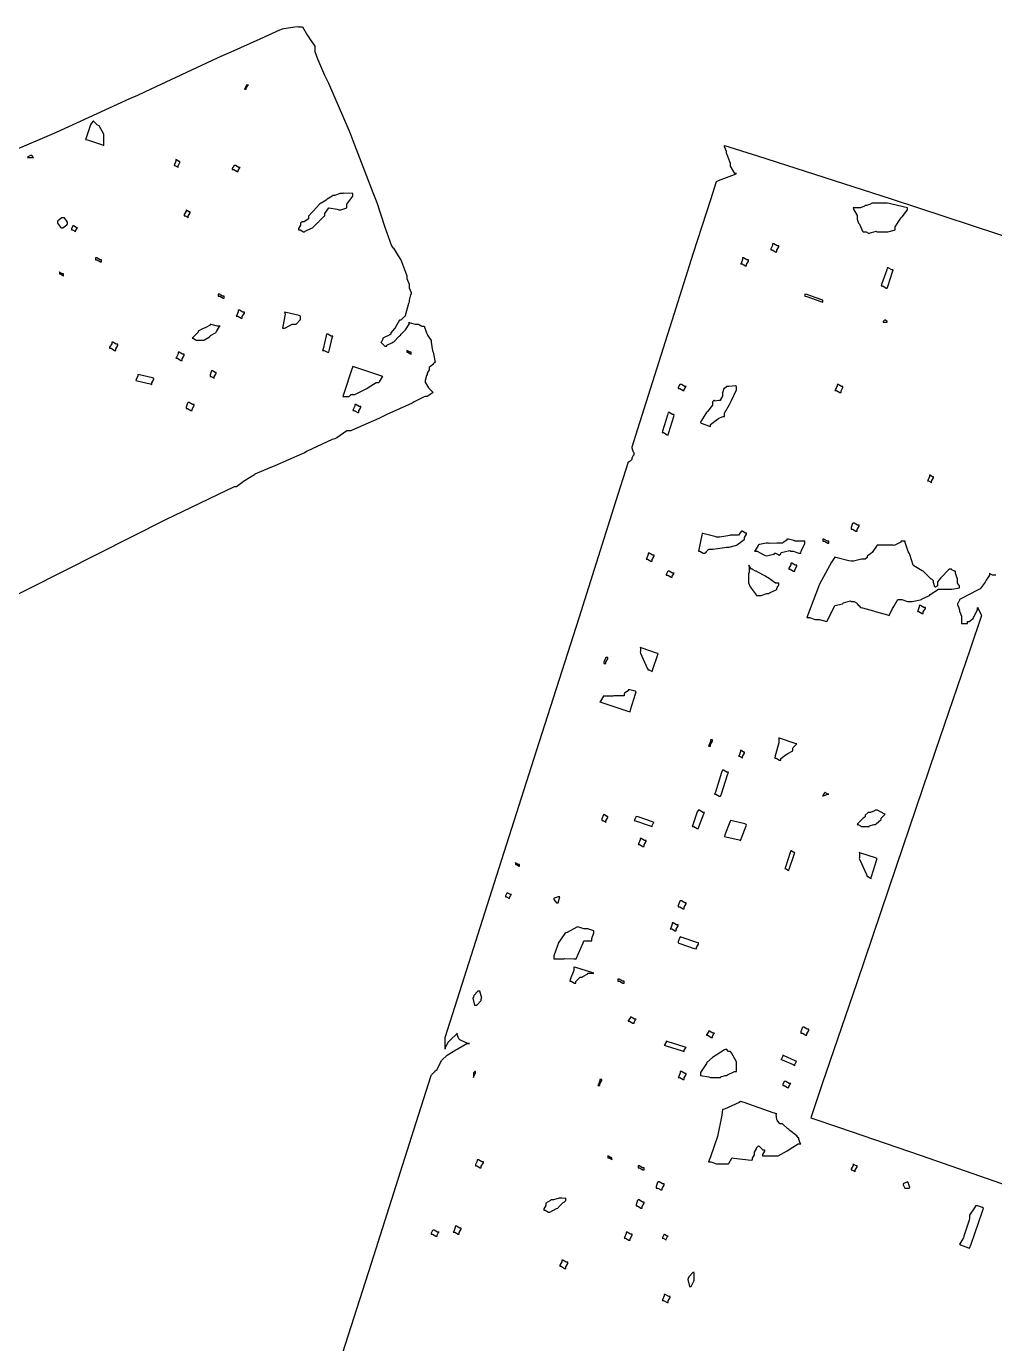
# Model space of a CAD drawing. Extents: x 54 to 303, y 49 to 296.
# Drawn here: x 267.85 to 284.85, y 259.63 to 282.76 of the extents above; entities that cross this region are included whole.
import ezdxf

# ---------------------------------------------------------------- set-up
doc = ezdxf.new("R2010")
doc.units = 0
doc.header["$MEASUREMENT"] = 0

msp = doc.modelspace()

# ---------------------------------------------------------------- linework, layer by layer
at = {"color": 7}
for points in [[(267.62, 280.578), (268.128, 280.795), (268.252, 280.847), (268.374, 280.901), (269.663, 281.491), (269.805, 281.553), (269.937, 281.614), (271.206, 282.206), (271.322, 282.258), (271.445, 282.312), (271.952, 282.54), (272.3, 282.699), (272.344, 282.715), (272.371, 282.725), (272.6, 282.761), (272.627, 282.751), (272.661, 282.751), (272.696, 282.751), (272.785, 282.603), (272.803, 282.575), (272.82, 282.549), (272.91, 282.41), (272.91, 282.363), (272.91, 282.32), (272.962, 282.192), (273.085, 281.905), (273.12, 281.833), (273.155, 281.763), (273.508, 280.935), (273.543, 280.847), (273.578, 280.759), (273.932, 279.841), (273.968, 279.753), (274.002, 279.665), (274.139, 279.233), (274.257, 278.907), (274.285, 278.871), (274.293, 278.863), (274.407, 278.686), (274.425, 278.658), (274.434, 278.632), (274.522, 278.395), (274.531, 278.378), (274.531, 278.334), (274.567, 278.234), (274.567, 278.201), (274.567, 278.167), (274.602, 278.087), (274.602, 278.059), (274.592, 278.043), (274.567, 277.95), (274.567, 277.919), (274.557, 277.893), (274.505, 277.698), (274.497, 277.672), (274.487, 277.664), (274.434, 277.61), (274.425, 277.6), (274.399, 277.6), (274.329, 277.478), (274.321, 277.46), (274.311, 277.452), (274.249, 277.379), (274.249, 277.354), (274.231, 277.345), (274.116, 277.293), (274.108, 277.283), (274.108, 277.267), (274.081, 277.223), (274.072, 277.213), (274.081, 277.205), (274.134, 277.152), (274.144, 277.143), (274.179, 277.143), (274.179, 277.161), (274.267, 277.205), (274.285, 277.213), (274.301, 277.223), (274.391, 277.319), (274.391, 277.319), (274.391, 277.319), (274.425, 277.345), (274.425, 277.354), (274.434, 277.363), (274.487, 277.416), (274.497, 277.424), (274.505, 277.434), (274.567, 277.533), (274.567, 277.566), (274.584, 277.557), (274.676, 277.53), (274.708, 277.53), (274.734, 277.53), (274.793, 277.496), (274.814, 277.496), (274.83, 277.496), (274.875, 277.381), (274.884, 277.354), (274.893, 277.337), (274.954, 277.245), (274.954, 277.213), (274.954, 277.213), (274.981, 277.064), (274.99, 277.037), (274.998, 277.011), (275.026, 276.86), (275.026, 276.86), (275.016, 276.86), (274.99, 276.834), (274.99, 276.824), (274.981, 276.816), (274.92, 276.771), (274.92, 276.754), (274.92, 276.728), (274.884, 276.669), (274.884, 276.648), (274.875, 276.631), (274.85, 276.539), (274.85, 276.508), (274.858, 276.499), (274.91, 276.411), (274.92, 276.401), (274.928, 276.393), (274.99, 276.331), (274.99, 276.331), (274.99, 276.331), (274.884, 276.261), (274.85, 276.261), (274.832, 276.253), (274.654, 276.164), (274.638, 276.155), (274.62, 276.146), (274.179, 275.944), (274.108, 275.908), (274.037, 275.874), (273.57, 275.67), (273.543, 275.66), (273.473, 275.66), (273.297, 275.537), (273.262, 275.519), (273.218, 275.503), (272.777, 275.3), (272.733, 275.273), (272.689, 275.256), (272.212, 275.044), (272.168, 275.026), (272.124, 275.008), (271.859, 274.894), (271.851, 274.884), (271.841, 274.876), (271.691, 274.788), (271.675, 274.778), (271.657, 274.762), (271.537, 274.673), (271.498, 274.673), (270.29, 274.092), (258.356, 268.068)], [(272.996, 258.193), (273.906, 261.039), (274.693, 263.513), (274.954, 264.337), (274.963, 264.346), (275.016, 264.399), (275.026, 264.407), (275.026, 264.416), (275.06, 264.443), (275.06, 264.443), (275.06, 264.443), (275.121, 264.567), (275.131, 264.583), (275.139, 264.601), (275.237, 264.69), (275.237, 264.69), (275.237, 264.69), (275.386, 264.787), (275.413, 264.796), (275.439, 264.813), (275.579, 264.9), (275.626, 264.9), (275.59, 264.9), (275.572, 264.91), (275.457, 264.964), (275.449, 264.972), (275.439, 264.982), (275.413, 265.053), (275.413, 265.077), (275.404, 265.068), (275.289, 264.954), (275.273, 264.936), (275.255, 264.92), (275.203, 264.827), (275.203, 264.796), (275.203, 264.849), (275.203, 264.968), (275.203, 265.006), (275.415, 265.683), (276.06, 267.71), (276.806, 270.039), (277.554, 272.375), (278.198, 274.416), (278.412, 275.096), (278.412, 275.106), (278.448, 275.131), (278.448, 275.131), (278.456, 275.131), (278.482, 275.159), (278.482, 275.167), (278.482, 275.185), (278.509, 275.229), (278.518, 275.237), (278.518, 275.273), (278.509, 275.282), (278.482, 275.355), (278.482, 275.379), (278.583, 275.693), (278.882, 276.633), (279.224, 277.708), (279.564, 278.783), (279.864, 279.722), (279.965, 280.035), (279.999, 280.053), (280.282, 280.159), (280.318, 280.176), (280.29, 280.176), (280.212, 280.308), (280.212, 280.352), (280.202, 280.38), (280.15, 280.52), (280.142, 280.529), (280.142, 280.565), (280.106, 280.644), (280.106, 280.671), (280.687, 280.486), (283.034, 279.731), (285.379, 278.959)], [(284.868, 273.12), (284.832, 273.12), (284.814, 273.12), (284.77, 273.148), (284.762, 273.156), (284.762, 273.122), (284.7, 273.032), (284.692, 273.014), (284.682, 272.998), (284.594, 272.883), (284.585, 272.874), (284.55, 272.857), (284.267, 272.715), (284.233, 272.697), (284.233, 272.681), (284.207, 272.637), (284.198, 272.627), (284.198, 272.591), (284.207, 272.583), (284.233, 272.51), (284.233, 272.485), (284.241, 272.477), (284.269, 272.405), (284.269, 272.38), (284.269, 272.354), (284.269, 272.295), (284.269, 272.274), (284.295, 272.274), (284.354, 272.274), (284.375, 272.274), (284.375, 272.308), (284.401, 272.308), (284.47, 272.362), (284.479, 272.38), (284.488, 272.398), (284.551, 272.518), (284.551, 272.557), (284.559, 272.539), (284.612, 272.425), (284.621, 272.415), (284.419, 271.822), (283.814, 270.044), (283.121, 268.005), (282.428, 265.966), (281.824, 264.188), (281.623, 263.595), (282.107, 263.43), (283.56, 262.931), (285.221, 262.352)]]:
    msp.add_lwpolyline(points, dxfattribs=at)
for points in [[(271.675, 281.657), (271.709, 281.657), (271.709, 281.675), (271.735, 281.721), (271.745, 281.729), (271.709, 281.729), (271.709, 281.711), (271.683, 281.667), (271.675, 281.657)], [(268.887, 280.775), (268.921, 280.767), (269.169, 280.688), (269.205, 280.671), (269.205, 280.705), (269.205, 280.732), (269.205, 280.792), (269.205, 280.811), (269.205, 280.865), (269.125, 281.015), (269.099, 281.023), (269.089, 281.033), (269.037, 281.085), (269.029, 281.094), (269.019, 281.094), (268.993, 281.058), (268.993, 281.058), (268.975, 281.032), (268.895, 280.803), (268.887, 280.775)], [(267.935, 280.494), (267.917, 280.494), (267.873, 280.468), (267.865, 280.458), (267.865, 280.458), (267.899, 280.458), (267.899, 280.458), (267.917, 280.458), (267.971, 280.458), (267.971, 280.458), (267.971, 280.458), (267.944, 280.49), (267.935, 280.494)], [(270.44, 280.318), (270.456, 280.318), (270.5, 280.291), (270.51, 280.282), (270.51, 280.309), (270.545, 280.369), (270.545, 280.388), (270.527, 280.388), (270.483, 280.414), (270.474, 280.422), (270.474, 280.396), (270.448, 280.336), (270.44, 280.318)], [(271.463, 280.246), (271.489, 280.246), (271.548, 280.212), (271.569, 280.212), (271.569, 280.23), (271.593, 280.274), (271.603, 280.282), (271.577, 280.282), (271.518, 280.318), (271.498, 280.318), (271.489, 280.309), (271.463, 280.263), (271.463, 280.246)], [(273.579, 279.823), (273.579, 279.823), (273.419, 279.833), (273.403, 279.823), (273.359, 279.823), (273.26, 279.789), (273.226, 279.789), (273.217, 279.78), (273.129, 279.727), (273.12, 279.717), (273.111, 279.709), (273.022, 279.656), (273.014, 279.647), (272.996, 279.638), (272.882, 279.516), (272.874, 279.506), (272.864, 279.498), (272.803, 279.425), (272.803, 279.4), (272.803, 279.383), (272.723, 279.33), (272.697, 279.33), (272.688, 279.33), (272.661, 279.304), (272.661, 279.294), (272.661, 279.268), (272.627, 279.208), (272.627, 279.188), (272.653, 279.188), (272.712, 279.153), (272.733, 279.153), (272.741, 279.163), (272.856, 279.215), (272.874, 279.224), (272.882, 279.233), (272.97, 279.321), (272.98, 279.33), (272.988, 279.339), (273.076, 279.428), (273.086, 279.436), (273.086, 279.472), (273.156, 279.576), (273.156, 279.576), (273.156, 279.576), (273.305, 279.55), (273.333, 279.54), (273.367, 279.54), (273.473, 279.576), (273.473, 279.576), (273.473, 279.638), (273.579, 279.777), (273.579, 279.823)], [(270.617, 279.436), (270.633, 279.436), (270.677, 279.41), (270.687, 279.4), (270.687, 279.428), (270.721, 279.487), (270.721, 279.506), (270.703, 279.506), (270.659, 279.532), (270.651, 279.54), (270.651, 279.514), (270.617, 279.456), (270.617, 279.436)], [(282.435, 279.4), (282.435, 279.374), (282.459, 279.304), (282.469, 279.294), (282.477, 279.286), (282.529, 279.163), (282.539, 279.153), (282.575, 279.153), (282.592, 279.153), (282.636, 279.127), (282.645, 279.117), (282.645, 279.127), (282.769, 279.163), (282.787, 279.153), (282.787, 279.153), (282.892, 279.153), (282.928, 279.153), (282.972, 279.153), (283.086, 279.18), (283.104, 279.188), (283.104, 279.242), (283.192, 279.374), (283.21, 279.4), (283.227, 279.418), (283.317, 279.538), (283.317, 279.576), (283.317, 279.576), (283.042, 279.638), (282.998, 279.647), (282.962, 279.656), (282.698, 279.656), (282.681, 279.647), (282.671, 279.638), (282.598, 279.612), (282.575, 279.612), (282.565, 279.604), (282.492, 279.576), (282.469, 279.576), (282.441, 279.576), (282.382, 279.576), (282.363, 279.576), (282.371, 279.55), (282.435, 279.438), (282.435, 279.4)], [(268.5, 279.4), (268.472, 279.4), (268.402, 279.348), (268.394, 279.33), (268.394, 279.304), (268.446, 279.233), (268.464, 279.224), (268.49, 279.224), (268.56, 279.277), (268.57, 279.294), (268.57, 279.321), (268.516, 279.4), (268.5, 279.4)], [(268.64, 279.188), (268.657, 279.188), (268.701, 279.163), (268.71, 279.153), (268.71, 279.171), (268.737, 279.215), (268.746, 279.224), (268.728, 279.224), (268.684, 279.251), (268.676, 279.26), (268.666, 279.26), (268.64, 279.206), (268.64, 279.188)], [(280.917, 278.835), (280.943, 278.835), (281.003, 278.801), (281.023, 278.801), (281.023, 278.828), (281.058, 278.887), (281.058, 278.907), (281.03, 278.907), (280.971, 278.941), (280.952, 278.941), (280.952, 278.915), (280.917, 278.856), (280.917, 278.835)], [(269.063, 278.658), (269.089, 278.658), (269.149, 278.624), (269.169, 278.624), (269.169, 278.658), (269.142, 278.658), (269.083, 278.694), (269.063, 278.694), (269.063, 278.694), (269.063, 278.658), (269.063, 278.658)], [(280.388, 278.588), (280.414, 278.588), (280.474, 278.554), (280.494, 278.554), (280.494, 278.58), (280.529, 278.639), (280.529, 278.658), (280.501, 278.658), (280.442, 278.694), (280.422, 278.694), (280.422, 278.668), (280.396, 278.598), (280.388, 278.588)], [(268.428, 278.412), (268.446, 278.412), (268.49, 278.387), (268.5, 278.378), (268.5, 278.412), (268.482, 278.412), (268.436, 278.439), (268.428, 278.448), (268.428, 278.448), (268.428, 278.422), (268.428, 278.412)], [(282.858, 278.201), (282.884, 278.201), (282.943, 278.165), (282.964, 278.165), (282.972, 278.193), (283.059, 278.448), (283.068, 278.482), (283.042, 278.482), (282.983, 278.518), (282.964, 278.518), (282.954, 278.483), (282.866, 278.227), (282.858, 278.201)], [(271.216, 278.025), (271.242, 278.025), (271.301, 277.989), (271.322, 277.989), (271.322, 278.025), (271.294, 278.025), (271.235, 278.059), (271.216, 278.059), (271.216, 278.059), (271.216, 278.034), (271.216, 278.025)], [(281.517, 278.025), (281.551, 278.016), (281.798, 277.928), (281.833, 277.919), (281.833, 277.953), (281.798, 277.963), (281.551, 278.051), (281.517, 278.059), (281.517, 278.059), (281.517, 278.034), (281.517, 278.025)], [(271.533, 277.672), (271.559, 277.672), (271.618, 277.636), (271.639, 277.636), (271.639, 277.664), (271.675, 277.723), (271.675, 277.742), (271.647, 277.742), (271.588, 277.777), (271.569, 277.777), (271.569, 277.75), (271.541, 277.69), (271.533, 277.672)], [(272.344, 277.46), (272.38, 277.46), (272.397, 277.469), (272.517, 277.53), (272.557, 277.53), (272.583, 277.53), (272.661, 277.61), (272.661, 277.636), (272.661, 277.672), (272.635, 277.682), (272.407, 277.734), (272.38, 277.742), (272.389, 277.708), (272.353, 277.487), (272.344, 277.46)], [(271.074, 277.53), (271.074, 277.513), (270.986, 277.469), (270.969, 277.46), (270.951, 277.452), (270.863, 277.406), (270.863, 277.39), (270.853, 277.381), (270.765, 277.293), (270.757, 277.283), (270.774, 277.283), (270.818, 277.257), (270.827, 277.247), (270.862, 277.247), (270.941, 277.247), (270.969, 277.247), (270.977, 277.257), (271.064, 277.311), (271.074, 277.319), (271.082, 277.329), (271.17, 277.381), (271.18, 277.39), (271.188, 277.399), (271.241, 277.487), (271.25, 277.496), (271.206, 277.496), (271.092, 277.522), (271.074, 277.53)], [(282.964, 277.566), (282.964, 277.575), (282.936, 277.6), (282.928, 277.6), (282.918, 277.6), (282.892, 277.575), (282.892, 277.566), (282.892, 277.566), (282.964, 277.566), (282.964, 277.566)], [(269.31, 277.107), (269.336, 277.107), (269.396, 277.071), (269.416, 277.071), (269.416, 277.099), (269.452, 277.158), (269.452, 277.177), (269.425, 277.177), (269.365, 277.213), (269.346, 277.213), (269.346, 277.187), (269.31, 277.128), (269.31, 277.107)], [(273.05, 277.071), (273.076, 277.071), (273.135, 277.037), (273.156, 277.037), (273.164, 277.064), (273.217, 277.293), (273.226, 277.319), (273.199, 277.319), (273.14, 277.354), (273.12, 277.354), (273.111, 277.327), (273.058, 277.099), (273.05, 277.071)], [(270.474, 276.931), (270.5, 276.931), (270.56, 276.895), (270.581, 276.895), (270.581, 276.922), (270.617, 276.982), (270.617, 277.001), (270.589, 277.001), (270.529, 277.037), (270.51, 277.037), (270.51, 277.011), (270.483, 276.949), (270.474, 276.931)], [(274.531, 277.037), (274.548, 277.037), (274.592, 277.011), (274.602, 277.001), (274.602, 277.037), (274.584, 277.037), (274.54, 277.063), (274.531, 277.071), (274.531, 277.071), (274.531, 277.046), (274.531, 277.037)], [(271.074, 276.614), (271.092, 276.614), (271.136, 276.587), (271.146, 276.578), (271.146, 276.605), (271.18, 276.665), (271.18, 276.684), (271.162, 276.684), (271.118, 276.71), (271.11, 276.718), (271.1, 276.71), (271.074, 276.638), (271.074, 276.614)], [(273.403, 276.261), (273.429, 276.261), (273.488, 276.261), (273.509, 276.261), (273.517, 276.261), (273.543, 276.287), (273.543, 276.295), (273.614, 276.295), (273.79, 276.385), (273.826, 276.401), (273.852, 276.419), (273.991, 276.508), (274.038, 276.508), (274.046, 276.517), (274.099, 276.605), (274.108, 276.614), (274.055, 276.631), (273.631, 276.772), (273.579, 276.79), (273.561, 276.738), (273.419, 276.315), (273.403, 276.261)], [(269.769, 276.542), (269.795, 276.534), (270.024, 276.481), (270.051, 276.472), (270.051, 276.499), (270.087, 276.558), (270.087, 276.578), (270.06, 276.587), (269.831, 276.64), (269.805, 276.648), (269.805, 276.622), (269.777, 276.56), (269.769, 276.542)], [(279.294, 276.401), (279.32, 276.401), (279.379, 276.365), (279.4, 276.365), (279.4, 276.383), (279.426, 276.429), (279.436, 276.437), (279.408, 276.437), (279.349, 276.472), (279.33, 276.472), (279.32, 276.472), (279.294, 276.419), (279.294, 276.401)], [(282.046, 276.365), (282.072, 276.365), (282.131, 276.331), (282.152, 276.331), (282.152, 276.359), (282.186, 276.418), (282.186, 276.437), (282.16, 276.437), (282.101, 276.472), (282.082, 276.472), (282.082, 276.445), (282.054, 276.383), (282.046, 276.365)], [(280.142, 276.437), (280.142, 276.429), (280.106, 276.401), (280.106, 276.401), (280.096, 276.401), (280.07, 276.323), (280.07, 276.295), (280.07, 276.269), (280.035, 276.21), (280.035, 276.189), (280.008, 276.189), (279.937, 276.181), (279.929, 276.189), (279.92, 276.189), (279.893, 276.164), (279.893, 276.155), (279.893, 276.111), (279.805, 275.996), (279.789, 275.978), (279.779, 275.962), (279.691, 275.82), (279.683, 275.802), (279.699, 275.794), (279.841, 275.741), (279.859, 275.732), (279.859, 275.767), (279.981, 275.864), (279.999, 275.872), (280.008, 275.882), (280.081, 275.908), (280.106, 275.908), (280.106, 275.97), (280.194, 276.12), (280.212, 276.155), (280.228, 276.19), (280.318, 276.377), (280.318, 276.437), (280.3, 276.447), (280.18, 276.437), (280.142, 276.437)], [(270.651, 276.049), (270.677, 276.049), (270.736, 276.013), (270.757, 276.013), (270.757, 276.04), (270.793, 276.1), (270.793, 276.119), (270.765, 276.119), (270.706, 276.155), (270.687, 276.155), (270.677, 276.146), (270.651, 276.073), (270.651, 276.049)], [(273.579, 276.013), (273.605, 276.013), (273.665, 275.978), (273.685, 275.978), (273.685, 276.006), (273.72, 276.065), (273.72, 276.085), (273.693, 276.085), (273.634, 276.119), (273.615, 276.119), (273.615, 276.093), (273.587, 276.031), (273.579, 276.013)], [(279.011, 275.626), (279.038, 275.626), (279.097, 275.59), (279.117, 275.59), (279.126, 275.626), (279.214, 275.908), (279.224, 275.942), (279.196, 275.942), (279.137, 275.978), (279.117, 275.978), (279.108, 275.934), (279.02, 275.653), (279.011, 275.626)], [(283.669, 274.778), (283.686, 274.778), (283.73, 274.753), (283.74, 274.744), (283.74, 274.771), (283.774, 274.83), (283.774, 274.85), (283.756, 274.85), (283.712, 274.876), (283.704, 274.884), (283.704, 274.858), (283.677, 274.788), (283.669, 274.778)], [(282.328, 273.932), (282.355, 273.932), (282.414, 273.896), (282.435, 273.896), (282.435, 273.924), (282.469, 273.983), (282.469, 274.002), (282.441, 274.002), (282.382, 274.038), (282.363, 274.038), (282.353, 274.03), (282.328, 273.957), (282.328, 273.932)], [(279.647, 273.543), (279.673, 273.543), (279.732, 273.509), (279.753, 273.509), (279.761, 273.509), (279.789, 273.535), (279.789, 273.543), (279.797, 273.543), (279.823, 273.571), (279.823, 273.579), (279.902, 273.579), (280.106, 273.607), (280.142, 273.615), (280.186, 273.615), (280.3, 273.641), (280.318, 273.649), (280.334, 273.659), (280.449, 273.747), (280.458, 273.756), (280.458, 273.783), (280.494, 273.842), (280.494, 273.862), (280.476, 273.862), (280.431, 273.888), (280.422, 273.896), (280.405, 273.896), (280.361, 273.844), (280.352, 273.826), (280.317, 273.826), (280.238, 273.826), (280.212, 273.826), (280.202, 273.818), (280.024, 273.792), (279.965, 273.792), (279.937, 273.801), (279.725, 273.853), (279.717, 273.862), (279.707, 273.827), (279.655, 273.571), (279.647, 273.543)], [(281.517, 273.72), (281.473, 273.72), (281.373, 273.72), (281.34, 273.72), (281.322, 273.729), (281.23, 273.756), (281.2, 273.756), (281.2, 273.739), (281.136, 273.695), (281.128, 273.685), (281.102, 273.685), (281.043, 273.685), (281.023, 273.685), (281.023, 273.685), (280.898, 273.677), (280.881, 273.685), (280.837, 273.685), (280.721, 273.659), (280.705, 273.649), (280.695, 273.641), (280.643, 273.553), (280.635, 273.543), (280.679, 273.543), (280.784, 273.483), (280.811, 273.473), (280.837, 273.465), (280.978, 273.492), (280.988, 273.509), (281.004, 273.509), (281.048, 273.483), (281.058, 273.473), (281.066, 273.473), (281.094, 273.5), (281.094, 273.509), (281.102, 273.518), (281.252, 273.553), (281.27, 273.543), (281.314, 273.543), (281.413, 273.509), (281.446, 273.509), (281.455, 273.545), (281.517, 273.677), (281.517, 273.72)], [(281.553, 272.38), (281.597, 272.38), (281.696, 272.344), (281.729, 272.344), (281.773, 272.344), (281.905, 272.308), (281.905, 272.308), (281.905, 272.308), (281.966, 272.434), (281.976, 272.451), (281.984, 272.469), (282.046, 272.591), (282.046, 272.591), (282.046, 272.591), (282.177, 272.619), (282.186, 272.627), (282.195, 272.637), (282.319, 272.671), (282.328, 272.661), (282.363, 272.661), (282.381, 272.661), (282.425, 272.637), (282.435, 272.627), (282.435, 272.619), (282.459, 272.591), (282.469, 272.591), (282.469, 272.583), (282.495, 272.557), (282.505, 272.557), (282.531, 272.548), (282.724, 272.495), (282.751, 272.485), (282.777, 272.477), (282.97, 272.425), (282.998, 272.415), (282.998, 272.415), (283.059, 272.539), (283.068, 272.557), (283.077, 272.574), (283.15, 272.697), (283.174, 272.697), (283.218, 272.697), (283.318, 272.661), (283.351, 272.661), (283.403, 272.661), (283.545, 272.689), (283.563, 272.697), (283.58, 272.707), (283.694, 272.759), (283.704, 272.767), (283.72, 272.785), (283.866, 272.874), (283.916, 272.874), (283.916, 272.874), (284.021, 272.874), (284.056, 272.874), (284.1, 272.874), (284.233, 272.901), (284.233, 272.91), (284.233, 272.944), (284.223, 272.944), (284.198, 272.98), (284.198, 272.98), (284.198, 272.98), (284.198, 273.014), (284.198, 273.014), (284.198, 273.05), (284.198, 273.05), (284.163, 273.156), (284.163, 273.19), (284.145, 273.19), (284.1, 273.218), (284.092, 273.226), (284.056, 273.226), (284.038, 273.218), (283.924, 273.096), (283.916, 273.086), (283.906, 273.078), (283.846, 273.004), (283.846, 272.98), (283.846, 272.944), (283.846, 272.936), (283.81, 272.91), (283.81, 272.91), (283.8, 272.919), (283.774, 272.991), (283.774, 273.014), (283.774, 273.024), (283.748, 273.05), (283.74, 273.05), (283.73, 273.06), (283.606, 273.182), (283.597, 273.19), (283.58, 273.2), (283.429, 273.288), (283.421, 273.297), (283.421, 273.297), (283.359, 273.483), (283.351, 273.509), (283.333, 273.536), (283.271, 273.711), (283.281, 273.72), (283.245, 273.72), (283.21, 273.72), (283.2, 273.703), (283.086, 273.641), (283.068, 273.649), (282.998, 273.649), (282.84, 273.649), (282.787, 273.649), (282.787, 273.649), (282.698, 273.518), (282.681, 273.509), (282.671, 273.5), (282.611, 273.455), (282.611, 273.439), (282.611, 273.43), (282.575, 273.403), (282.575, 273.403), (282.513, 273.403), (282.374, 273.367), (282.328, 273.367), (282.292, 273.377), (282.062, 273.43), (282.046, 273.439), (281.984, 273.351), (281.772, 272.963), (281.597, 272.504), (281.553, 272.38)], [(281.833, 273.72), (281.86, 273.72), (281.919, 273.685), (281.94, 273.685), (281.94, 273.72), (281.912, 273.72), (281.853, 273.756), (281.833, 273.756), (281.833, 273.72)], [(278.73, 273.403), (278.757, 273.403), (278.814, 273.367), (278.835, 273.367), (278.835, 273.395), (278.871, 273.454), (278.871, 273.473), (278.843, 273.473), (278.784, 273.509), (278.765, 273.509), (278.765, 273.483), (278.739, 273.412), (278.73, 273.403)], [(280.529, 273.156), (280.529, 273.122), (280.529, 273.042), (280.529, 273.014), (280.529, 272.988), (280.555, 272.919), (280.565, 272.91), (280.573, 272.892), (280.661, 272.777), (280.671, 272.767), (280.705, 272.767), (280.749, 272.767), (280.848, 272.803), (280.881, 272.803), (280.898, 272.813), (281.014, 272.865), (281.023, 272.874), (281.023, 272.892), (281.048, 272.936), (281.058, 272.944), (281.058, 272.98), (281.004, 272.98), (280.873, 273.078), (280.847, 273.086), (280.829, 273.104), (280.679, 273.182), (280.671, 273.19), (280.653, 273.19), (280.607, 273.218), (280.599, 273.226), (280.581, 273.226), (280.537, 273.288), (280.529, 273.297), (280.537, 273.28), (280.537, 273.166), (280.529, 273.156)], [(281.234, 273.226), (281.26, 273.226), (281.319, 273.19), (281.34, 273.19), (281.34, 273.218), (281.376, 273.278), (281.376, 273.297), (281.348, 273.297), (281.289, 273.333), (281.27, 273.333), (281.27, 273.306), (281.234, 273.247), (281.234, 273.226)], [(279.083, 273.12), (279.109, 273.12), (279.167, 273.086), (279.188, 273.086), (279.188, 273.104), (279.214, 273.148), (279.224, 273.156), (279.196, 273.156), (279.137, 273.19), (279.117, 273.19), (279.108, 273.182), (279.083, 273.137), (279.083, 273.12)], [(283.493, 272.485), (283.519, 272.485), (283.577, 272.451), (283.597, 272.451), (283.597, 272.478), (283.633, 272.537), (283.633, 272.557), (283.606, 272.557), (283.547, 272.591), (283.527, 272.591), (283.527, 272.565), (283.501, 272.495), (283.493, 272.485)], [(278.624, 271.779), (278.632, 271.753), (278.747, 271.49), (278.765, 271.463), (278.781, 271.463), (278.825, 271.436), (278.835, 271.427), (278.843, 271.454), (278.932, 271.711), (278.941, 271.745), (278.914, 271.755), (278.658, 271.843), (278.624, 271.851), (278.632, 271.843), (278.632, 271.789), (278.624, 271.779)], [(277.989, 271.569), (278.025, 271.569), (278.025, 271.596), (278.059, 271.655), (278.059, 271.675), (278.025, 271.675), (278.015, 271.666), (277.989, 271.593), (277.989, 271.569)], [(278.412, 271.11), (278.412, 271.093), (278.35, 271.049), (278.342, 271.04), (278.342, 271.004), (278.298, 271.004), (278.198, 271.004), (278.165, 271.004), (278.147, 270.995), (277.997, 270.995), (277.989, 271.004), (277.979, 270.995), (277.927, 270.907), (277.919, 270.897), (277.971, 270.881), (278.394, 270.739), (278.448, 270.721), (278.456, 270.757), (278.544, 271.04), (278.554, 271.074), (278.536, 271.084), (278.442, 271.11), (278.412, 271.11)], [(279.823, 270.122), (279.859, 270.122), (279.859, 270.149), (279.893, 270.208), (279.893, 270.228), (279.859, 270.228), (279.859, 270.202), (279.831, 270.131), (279.823, 270.122)], [(280.988, 269.911), (281.014, 269.911), (281.073, 269.875), (281.094, 269.875), (281.094, 269.903), (281.19, 269.973), (281.2, 269.981), (281.216, 269.991), (281.304, 270.036), (281.304, 270.051), (281.304, 270.087), (281.313, 270.097), (281.366, 270.149), (281.376, 270.158), (281.348, 270.167), (281.092, 270.255), (281.058, 270.264), (281.058, 270.176), (280.996, 269.947), (280.988, 269.911)], [(280.352, 269.945), (280.369, 269.945), (280.413, 269.921), (280.422, 269.911), (280.422, 269.937), (280.458, 269.996), (280.458, 270.015), (280.44, 270.015), (280.396, 270.043), (280.388, 270.051), (280.388, 270.025), (280.361, 269.955), (280.352, 269.945)], [(279.929, 269.276), (279.955, 269.276), (280.015, 269.24), (280.035, 269.24), (280.052, 269.284), (280.158, 269.619), (280.176, 269.663), (280.148, 269.663), (280.089, 269.699), (280.07, 269.699), (280.052, 269.655), (279.946, 269.311), (279.929, 269.276)], [(281.833, 269.24), (281.842, 269.25), (281.915, 269.276), (281.94, 269.276), (281.922, 269.276), (281.878, 269.302), (281.869, 269.31), (281.86, 269.302), (281.833, 269.256), (281.833, 269.24)], [(277.953, 268.817), (277.971, 268.817), (278.015, 268.791), (278.025, 268.781), (278.025, 268.809), (278.059, 268.868), (278.059, 268.887), (278.041, 268.887), (277.997, 268.914), (277.989, 268.923), (277.979, 268.914), (277.953, 268.841), (277.953, 268.817)], [(278.518, 268.817), (278.544, 268.809), (278.799, 268.72), (278.835, 268.71), (278.835, 268.728), (278.861, 268.773), (278.871, 268.781), (278.843, 268.791), (278.588, 268.879), (278.554, 268.887), (278.554, 268.887), (278.526, 268.826), (278.518, 268.817)], [(279.54, 268.71), (279.567, 268.71), (279.626, 268.676), (279.647, 268.676), (279.655, 268.702), (279.743, 268.931), (279.753, 268.957), (279.725, 268.957), (279.666, 268.993), (279.647, 268.993), (279.629, 268.967), (279.549, 268.738), (279.54, 268.71)], [(282.751, 268.993), (282.742, 268.985), (282.669, 268.957), (282.645, 268.957), (282.627, 268.957), (282.575, 268.905), (282.575, 268.887), (282.575, 268.879), (282.539, 268.853), (282.539, 268.853), (282.529, 268.844), (282.443, 268.756), (282.435, 268.746), (282.451, 268.746), (282.495, 268.72), (282.505, 268.71), (282.505, 268.71), (282.61, 268.71), (282.645, 268.71), (282.654, 268.72), (282.727, 268.746), (282.751, 268.746), (282.768, 268.756), (282.858, 268.829), (282.858, 268.853), (282.866, 268.862), (282.918, 268.914), (282.928, 268.923), (282.91, 268.932), (282.79, 268.993), (282.751, 268.993)], [(280.106, 268.534), (280.132, 268.526), (280.361, 268.473), (280.388, 268.464), (280.396, 268.491), (280.484, 268.72), (280.494, 268.746), (280.466, 268.756), (280.238, 268.809), (280.212, 268.817), (280.202, 268.782), (280.114, 268.562), (280.106, 268.534)], [(278.588, 268.394), (278.614, 268.394), (278.674, 268.358), (278.694, 268.358), (278.694, 268.385), (278.73, 268.444), (278.73, 268.464), (278.703, 268.464), (278.643, 268.5), (278.624, 268.5), (278.624, 268.473), (278.597, 268.403), (278.588, 268.394)], [(281.164, 267.971), (281.18, 267.971), (281.225, 267.944), (281.234, 267.935), (281.243, 267.962), (281.331, 268.217), (281.34, 268.252), (281.322, 268.252), (281.278, 268.279), (281.27, 268.288), (281.26, 268.253), (281.18, 267.997), (281.164, 267.971)], [(282.469, 268.147), (282.485, 268.121), (282.601, 267.865), (282.611, 267.829), (282.627, 267.829), (282.671, 267.804), (282.681, 267.794), (282.689, 267.83), (282.777, 268.113), (282.787, 268.147), (282.76, 268.157), (282.503, 268.243), (282.469, 268.252), (282.477, 268.243), (282.477, 268.165), (282.469, 268.147)], [(276.437, 268.041), (276.454, 268.041), (276.498, 268.015), (276.508, 268.005), (276.508, 268.041), (276.49, 268.041), (276.445, 268.067), (276.437, 268.075), (276.437, 268.075), (276.437, 268.05), (276.437, 268.041)], [(276.261, 267.476), (276.277, 267.476), (276.321, 267.451), (276.331, 267.442), (276.331, 267.459), (276.356, 267.503), (276.365, 267.512), (276.348, 267.512), (276.304, 267.538), (276.295, 267.546), (276.286, 267.538), (276.261, 267.492), (276.261, 267.476)], [(277.213, 267.476), (277.186, 267.476), (277.115, 267.451), (277.107, 267.442), (277.107, 267.424), (277.159, 267.37), (277.177, 267.37), (277.186, 267.37), (277.217, 267.474), (277.213, 267.476)], [(279.294, 267.299), (279.32, 267.299), (279.379, 267.265), (279.4, 267.265), (279.4, 267.291), (279.436, 267.351), (279.436, 267.37), (279.408, 267.37), (279.349, 267.406), (279.33, 267.406), (279.32, 267.397), (279.294, 267.324), (279.294, 267.299)], [(279.153, 266.912), (279.18, 266.912), (279.239, 266.876), (279.26, 266.876), (279.26, 266.904), (279.294, 266.963), (279.294, 266.983), (279.266, 266.983), (279.207, 267.017), (279.188, 267.017), (279.188, 266.991), (279.162, 266.922), (279.153, 266.912)], [(277.813, 266.876), (277.813, 266.876), (277.706, 266.912), (277.672, 266.912), (277.636, 266.912), (277.53, 266.947), (277.53, 266.947), (277.512, 266.938), (277.345, 266.85), (277.319, 266.84), (277.301, 266.832), (277.186, 266.657), (277.177, 266.63), (277.168, 266.604), (277.107, 266.438), (277.107, 266.383), (277.107, 266.383), (277.239, 266.383), (277.283, 266.383), (277.3, 266.393), (277.46, 266.383), (277.46, 266.383), (277.504, 266.383), (277.627, 266.665), (277.636, 266.7), (277.671, 266.7), (277.749, 266.7), (277.777, 266.7), (277.777, 266.744), (277.813, 266.843), (277.813, 266.876)], [(279.294, 266.664), (279.32, 266.656), (279.576, 266.569), (279.612, 266.56), (279.612, 266.586), (279.647, 266.645), (279.647, 266.664), (279.619, 266.674), (279.364, 266.762), (279.33, 266.77), (279.32, 266.762), (279.294, 266.689), (279.294, 266.664)], [(277.39, 265.994), (277.416, 265.994), (277.475, 265.958), (277.496, 265.958), (277.496, 265.986), (277.574, 266.065), (277.6, 266.065), (277.618, 266.075), (277.706, 266.12), (277.706, 266.135), (277.732, 266.135), (277.792, 266.135), (277.813, 266.135), (277.777, 266.145), (277.494, 266.233), (277.46, 266.241), (277.46, 266.18), (277.398, 266.022), (277.39, 265.994)], [(275.802, 265.818), (275.775, 265.818), (275.704, 265.739), (275.696, 265.712), (275.686, 265.695), (275.719, 265.571), (275.732, 265.571), (275.758, 265.571), (275.836, 265.651), (275.836, 265.678), (275.845, 265.695), (275.812, 265.818), (275.802, 265.818)], [(278.235, 265.994), (278.262, 265.994), (278.321, 265.958), (278.342, 265.958), (278.342, 265.994), (278.314, 265.994), (278.255, 266.03), (278.235, 266.03), (278.235, 266.03), (278.235, 265.994), (278.235, 265.994)], [(278.412, 265.289), (278.438, 265.289), (278.497, 265.253), (278.518, 265.253), (278.518, 265.271), (278.544, 265.316), (278.554, 265.325), (278.526, 265.325), (278.467, 265.359), (278.448, 265.359), (278.448, 265.343), (278.412, 265.303), (278.412, 265.289)], [(281.446, 265.077), (281.473, 265.077), (281.532, 265.042), (281.553, 265.042), (281.553, 265.07), (281.587, 265.129), (281.587, 265.148), (281.559, 265.148), (281.5, 265.183), (281.481, 265.183), (281.471, 265.175), (281.446, 265.102), (281.446, 265.077)], [(279.047, 264.866), (279.082, 264.857), (279.364, 264.769), (279.4, 264.76), (279.4, 264.778), (279.426, 264.822), (279.436, 264.83), (279.4, 264.84), (279.117, 264.928), (279.083, 264.936), (279.083, 264.92), (279.055, 264.875), (279.047, 264.866)], [(279.789, 265.042), (279.815, 265.042), (279.873, 265.006), (279.893, 265.006), (279.893, 265.024), (279.92, 265.068), (279.929, 265.077), (279.902, 265.077), (279.842, 265.113), (279.823, 265.113), (279.823, 265.096), (279.789, 265.056), (279.789, 265.042)], [(280.142, 264.796), (280.106, 264.787), (279.893, 264.654), (279.893, 264.654), (279.893, 264.654), (279.797, 264.565), (279.789, 264.547), (279.779, 264.531), (279.683, 264.386), (279.683, 264.337), (279.683, 264.337), (279.831, 264.311), (279.859, 264.301), (279.903, 264.301), (280.002, 264.301), (280.035, 264.301), (280.043, 264.311), (280.116, 264.337), (280.142, 264.337), (280.158, 264.346), (280.272, 264.399), (280.282, 264.407), (280.318, 264.407), (280.318, 264.434), (280.318, 264.494), (280.318, 264.513), (280.318, 264.575), (280.228, 264.734), (280.212, 264.76), (280.176, 264.76), (280.176, 264.76), (280.142, 264.796), (280.142, 264.796)], [(281.094, 264.619), (281.12, 264.611), (281.313, 264.531), (281.34, 264.513), (281.34, 264.531), (281.366, 264.575), (281.376, 264.583), (281.348, 264.593), (281.154, 264.681), (281.128, 264.69), (281.128, 264.673), (281.102, 264.619), (281.094, 264.619)], [(275.732, 264.371), (275.736, 264.377), (275.732, 264.407), (275.732, 264.407), (275.722, 264.407), (275.696, 264.381), (275.696, 264.371), (275.696, 264.355), (275.696, 264.301), (275.696, 264.301), (275.696, 264.301), (275.722, 264.363), (275.732, 264.371)], [(277.883, 264.16), (277.919, 264.16), (277.919, 264.188), (277.953, 264.247), (277.953, 264.267), (277.919, 264.267), (277.919, 264.24), (277.891, 264.178), (277.883, 264.16)], [(279.294, 264.301), (279.32, 264.301), (279.379, 264.267), (279.4, 264.267), (279.4, 264.293), (279.436, 264.352), (279.436, 264.371), (279.408, 264.371), (279.349, 264.407), (279.33, 264.407), (279.33, 264.381), (279.302, 264.319), (279.294, 264.301)], [(281.128, 264.16), (281.154, 264.16), (281.214, 264.124), (281.234, 264.124), (281.234, 264.142), (281.26, 264.186), (281.27, 264.195), (281.243, 264.195), (281.183, 264.231), (281.164, 264.231), (281.154, 264.231), (281.128, 264.178), (281.128, 264.16)], [(279.823, 262.819), (279.867, 262.819), (279.966, 262.783), (279.999, 262.783), (280.043, 262.783), (280.143, 262.783), (280.176, 262.783), (280.184, 262.793), (280.236, 262.882), (280.246, 262.89), (280.272, 262.882), (280.573, 262.847), (280.599, 262.855), (280.599, 262.882), (280.635, 262.941), (280.635, 262.96), (280.635, 262.988), (280.671, 263.047), (280.671, 263.066), (280.705, 263.102), (280.713, 263.094), (280.766, 263.041), (280.775, 263.032), (280.811, 263.032), (280.811, 263.005), (280.775, 262.946), (280.775, 262.926), (280.802, 262.926), (280.861, 262.926), (280.881, 262.926), (280.907, 262.926), (280.967, 262.926), (280.988, 262.926), (281.048, 262.926), (281.207, 263.014), (281.234, 263.032), (281.26, 263.049), (281.4, 263.136), (281.446, 263.136), (281.437, 263.146), (281.41, 263.219), (281.41, 263.242), (281.401, 263.242), (281.376, 263.278), (281.376, 263.278), (281.376, 263.278), (281.251, 263.367), (281.234, 263.385), (281.216, 263.402), (281.124, 263.489), (281.094, 263.489), (281.076, 263.489), (281.032, 263.553), (281.023, 263.561), (281.023, 263.561), (281.014, 263.649), (281.023, 263.665), (280.961, 263.683), (280.449, 263.861), (280.388, 263.878), (280.361, 263.861), (280.104, 263.747), (280.07, 263.737), (280.06, 263.641), (279.986, 263.266), (279.858, 262.908), (279.823, 262.819)], [(275.732, 262.749), (275.758, 262.749), (275.816, 262.713), (275.836, 262.713), (275.836, 262.741), (275.872, 262.8), (275.872, 262.819), (275.845, 262.819), (275.785, 262.855), (275.766, 262.855), (275.766, 262.829), (275.732, 262.77), (275.732, 262.749)], [(278.059, 262.89), (278.076, 262.89), (278.12, 262.865), (278.129, 262.855), (278.129, 262.89), (278.112, 262.89), (278.068, 262.917), (278.059, 262.926), (278.059, 262.89)], [(278.588, 262.713), (278.614, 262.713), (278.674, 262.679), (278.694, 262.679), (278.694, 262.713), (278.667, 262.713), (278.608, 262.749), (278.588, 262.749), (278.592, 262.745), (278.588, 262.713), (278.588, 262.713)], [(282.328, 262.679), (282.345, 262.679), (282.389, 262.653), (282.399, 262.643), (282.399, 262.671), (282.435, 262.73), (282.435, 262.749), (282.417, 262.749), (282.371, 262.775), (282.363, 262.783), (282.363, 262.757), (282.328, 262.699), (282.328, 262.679)], [(278.907, 262.36), (278.933, 262.36), (278.991, 262.326), (279.011, 262.326), (279.011, 262.352), (279.047, 262.412), (279.047, 262.431), (279.02, 262.431), (278.96, 262.467), (278.941, 262.467), (278.932, 262.459), (278.907, 262.386), (278.907, 262.36)], [(283.317, 262.467), (283.317, 262.467), (283.253, 262.441), (283.245, 262.431), (283.245, 262.414), (283.271, 262.36), (283.281, 262.36), (283.297, 262.36), (283.351, 262.36), (283.351, 262.36), (283.359, 262.37), (283.333, 262.459), (283.317, 262.467)], [(277.247, 262.184), (277.203, 262.184), (277.104, 262.15), (277.071, 262.15), (277.053, 262.141), (276.967, 262.094), (276.967, 262.078), (276.967, 262.052), (276.931, 261.994), (276.931, 261.973), (276.957, 261.973), (277.016, 261.938), (277.037, 261.938), (277.037, 261.938), (277.159, 262), (277.177, 262.008), (277.186, 262.018), (277.274, 262.106), (277.283, 262.114), (277.291, 262.114), (277.319, 262.141), (277.319, 262.15), (277.319, 262.184), (277.309, 262.176), (277.247, 262.183), (277.247, 262.184)], [(278.554, 262.044), (278.58, 262.044), (278.638, 262.008), (278.658, 262.008), (278.658, 262.035), (278.694, 262.094), (278.694, 262.114), (278.667, 262.114), (278.608, 262.15), (278.588, 262.15), (278.579, 262.141), (278.554, 262.068), (278.554, 262.044)], [(284.515, 262.044), (284.506, 262.027), (284.409, 261.881), (284.409, 261.831), (284.4, 261.797), (284.311, 261.515), (284.303, 261.479), (284.293, 261.47), (284.241, 261.382), (284.233, 261.372), (284.249, 261.364), (284.391, 261.312), (284.409, 261.302), (284.435, 261.374), (284.63, 261.938), (284.656, 262.008), (284.638, 262.018), (284.546, 262.044), (284.515, 262.044)], [(275.343, 261.585), (275.369, 261.585), (275.428, 261.549), (275.449, 261.549), (275.449, 261.577), (275.483, 261.636), (275.483, 261.655), (275.457, 261.655), (275.398, 261.691), (275.379, 261.691), (275.379, 261.665), (275.351, 261.594), (275.343, 261.585)], [(274.954, 261.549), (274.981, 261.549), (275.04, 261.515), (275.06, 261.515), (275.06, 261.533), (275.087, 261.577), (275.096, 261.585), (275.069, 261.585), (275.01, 261.621), (274.99, 261.621), (274.981, 261.612), (274.954, 261.565), (274.954, 261.549)], [(278.342, 261.479), (278.368, 261.479), (278.427, 261.444), (278.448, 261.444), (278.448, 261.47), (278.482, 261.53), (278.482, 261.549), (278.456, 261.549), (278.397, 261.585), (278.378, 261.585), (278.378, 261.559), (278.35, 261.488), (278.342, 261.479)], [(279.011, 261.479), (279.029, 261.479), (279.073, 261.454), (279.083, 261.444), (279.083, 261.462), (279.108, 261.506), (279.117, 261.515), (279.099, 261.515), (279.055, 261.541), (279.047, 261.549), (279.047, 261.549), (279.02, 261.488), (279.011, 261.479)], [(277.213, 260.985), (277.239, 260.985), (277.299, 260.949), (277.319, 260.949), (277.319, 260.977), (277.354, 261.036), (277.354, 261.056), (277.326, 261.056), (277.267, 261.092), (277.247, 261.092), (277.247, 261.065), (277.213, 261.006), (277.213, 260.985)], [(279.576, 260.879), (279.549, 260.879), (279.479, 260.8), (279.47, 260.773), (279.461, 260.756), (279.494, 260.633), (279.506, 260.633), (279.523, 260.633), (279.567, 260.721), (279.576, 260.739), (279.576, 260.774), (279.576, 260.879), (279.576, 260.879)], [(279.011, 260.386), (279.038, 260.386), (279.097, 260.35), (279.117, 260.35), (279.117, 260.378), (279.153, 260.437), (279.153, 260.456), (279.126, 260.456), (279.067, 260.49), (279.047, 260.49), (279.047, 260.464), (279.02, 260.396), (279.011, 260.386)]]:
    msp.add_lwpolyline(points, close=True, dxfattribs=at)

doc.saveas('drawing.dxf')
